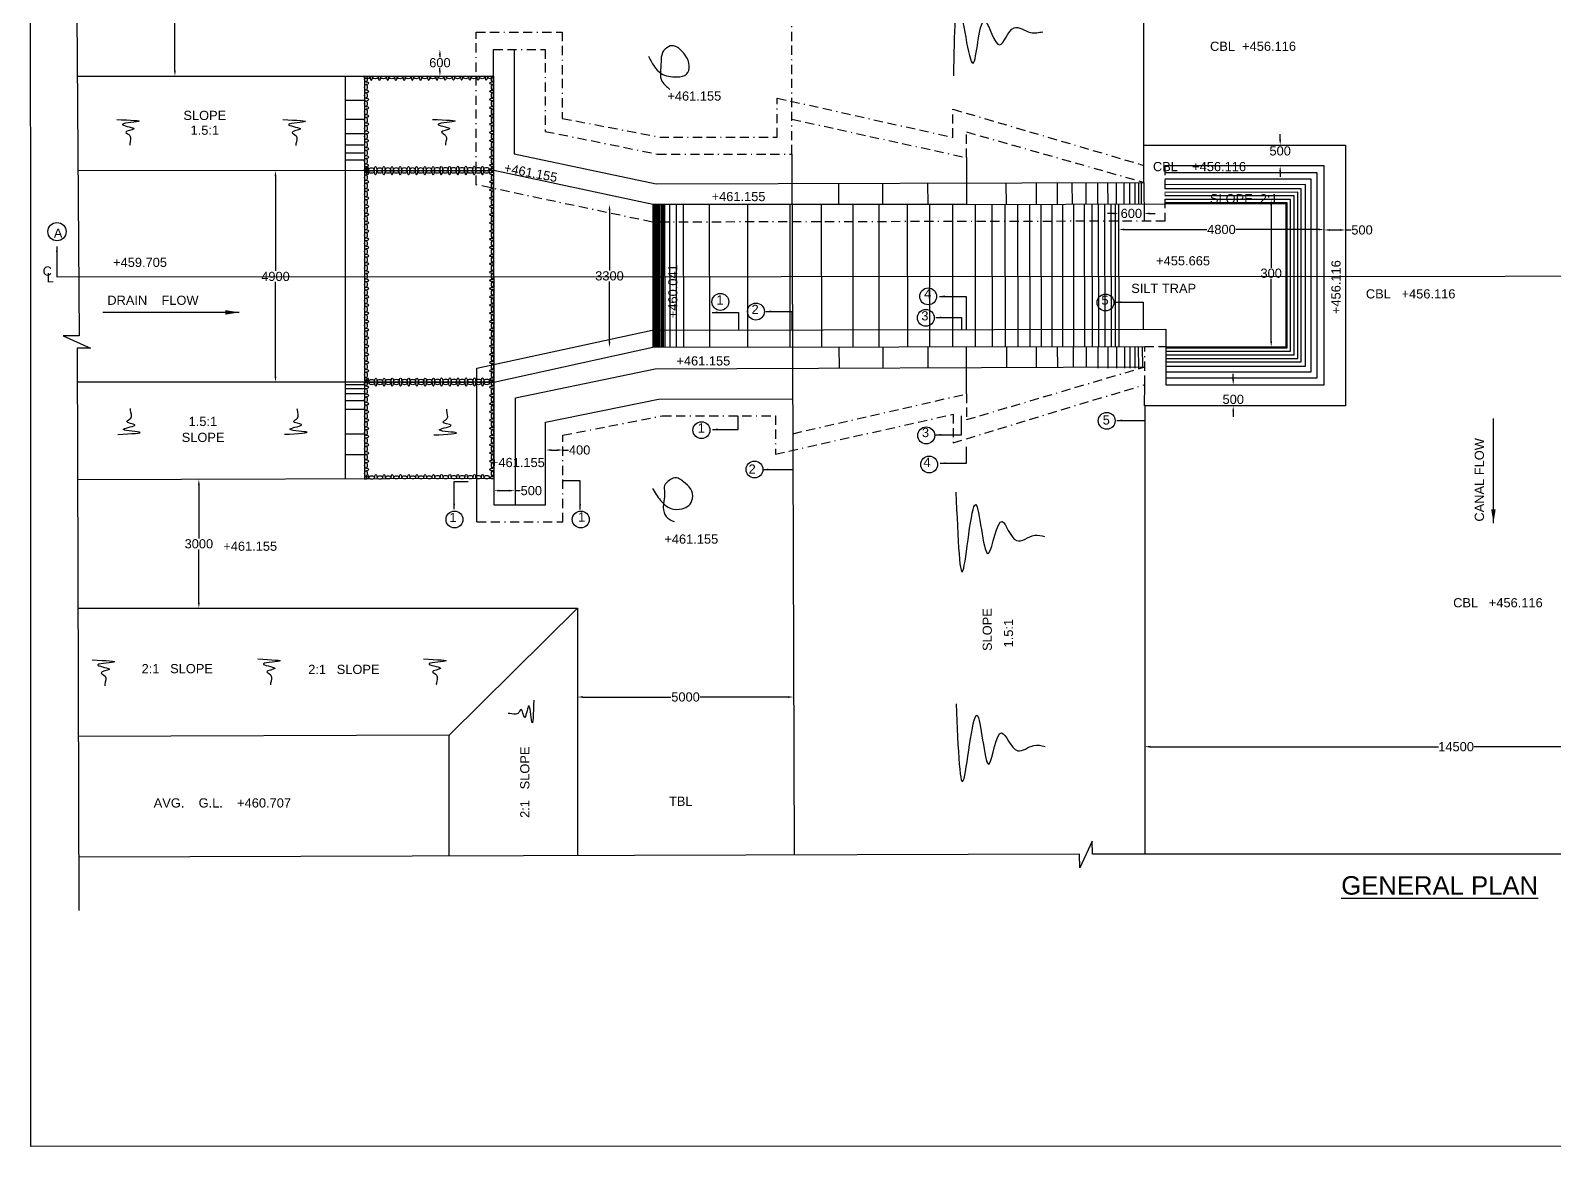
# Model space of a CAD drawing. Header units: inches. Extents: x 19 to 328, y 16 to 238.
# Drawn here: x 18.5 to 184.3, y 16 to 137.5 of the extents above; entities that cross this region are included whole.
import ezdxf

# ---------------------------------------------------------------- set-up
doc = ezdxf.new("R2010")
doc.units = ezdxf.units.IN
doc.header["$MEASUREMENT"] = 0
doc.linetypes.add('BORDERX2', pattern=[3.5, 1, -0.5, 1, -0.5, 0, -0.5])
doc.layers.add('TEXT', color=1, linetype='Continuous')
doc.styles.get("Standard").update_dxf_attribs({"font": 'arial.ttf', "height": 1})
doc.dimstyles.get("Standard").update_dxf_attribs({"dimtxt": 1, "dimasz": 0.6, "dimexe": 0.18, "dimexo": 0.0625, "dimgap": 0.09, "dimtad": 0, "dimtih": 1, "dimtoh": 1, "dimdec": 4, "dimzin": 0, "dimdsep": 46, "dimtxsty": 'Standard', "dimcen": 0.09, "dimse1": 1, "dimse2": 1, "dimadec": 0, "dimazin": 0, "dimtfac": 1, "dimtdec": 4, "dimtofl": 0, "dimtmove": 0, "dimatfit": 3, "dimfxl": 1, "dimtolj": 1, "dimtzin": 0, "dimarcsym": 0})

# ---------------------------------------------------------------- blocks, each defined once
blk = doc.blocks.new('*D9')
at = {"color": 0, "lineweight": -2, "transparency": 16777216}
for p, q in [((34.26, 146.07), (34.26, 140.2)), ((34.26, 133.13), (34.26, 139))]:
    blk.add_line(p, q, dxfattribs=at)
at = {"color": 0, "transparency": 16777216}
for points in [[(34.16, 146.07), (34.36, 146.07), (34.26, 146.67)], [(34.16, 133.13), (34.36, 133.13), (34.26, 132.53)]]:
    blk.add_solid(points, dxfattribs=at)
at = {"layer": 'Defpoints', "color": 0, "transparency": 16777216}
for p in [(37.37, 146.67), (34.26, 132.53), (37.37, 132.53)]:
    blk.add_point(p, dxfattribs=at)
at = {"color": 0, "transparency": 16777216, "insert": (34.26, 139.6), "char_height": 1, "attachment_point": 5}
blk.add_mtext('\\A1;3000', dxfattribs=at)
blk = doc.blocks.new('*D10')
at = {"color": 0, "lineweight": -2, "transparency": 16777216}
for p, q in [((45.21, 121.64), (45.21, 111.33)), ((45.21, 99.82), (45.21, 110.13))]:
    blk.add_line(p, q, dxfattribs=at)
at = {"color": 0, "transparency": 16777216}
for points in [[(45.11, 121.64), (45.31, 121.64), (45.21, 122.24)], [(45.11, 99.82), (45.31, 99.82), (45.21, 99.22)]]:
    blk.add_solid(points, dxfattribs=at)
at = {"layer": 'Defpoints', "color": 0, "transparency": 16777216}
for p in [(45.22, 122.24), (45.21, 99.22), (45.21, 99.22)]:
    blk.add_point(p, dxfattribs=at)
at = {"color": 0, "transparency": 16777216, "insert": (45.21, 110.73), "char_height": 1, "attachment_point": 5}
blk.add_mtext('\\A1;4900', dxfattribs=at)
blk = doc.blocks.new('*D11')
at = {"color": 0, "lineweight": -2, "transparency": 16777216}
for p, q in [((36.87, 88.03), (36.87, 82.23)), ((36.87, 75.22), (36.87, 81.03))]:
    blk.add_line(p, q, dxfattribs=at)
at = {"color": 0, "transparency": 16777216}
for points in [[(36.77, 88.03), (36.97, 88.03), (36.87, 88.63)], [(36.77, 75.22), (36.97, 75.22), (36.87, 74.62)]]:
    blk.add_solid(points, dxfattribs=at)
at = {"layer": 'Defpoints', "color": 0, "transparency": 16777216}
for p in [(36.86, 88.63), (36.87, 74.62), (36.87, 74.62)]:
    blk.add_point(p, dxfattribs=at)
at = {"color": 0, "transparency": 16777216, "insert": (36.87, 81.63), "char_height": 1, "attachment_point": 5}
blk.add_mtext('\\A1;3000', dxfattribs=at)
blk = doc.blocks.new('*D12')
at = {"color": 0, "lineweight": -2, "transparency": 16777216}
for p, q in [((78.68, 64.96), (88.26, 64.96)), ((101.01, 64.96), (91.43, 64.96))]:
    blk.add_line(p, q, dxfattribs=at)
at = {"color": 0, "transparency": 16777216}
for points in [[(78.68, 65.06), (78.68, 64.86), (78.08, 64.96)], [(101.01, 65.06), (101.01, 64.86), (101.61, 64.96)]]:
    blk.add_solid(points, dxfattribs=at)
at = {"layer": 'Defpoints', "color": 0, "transparency": 16777216}
for p in [(78.08, 64.88), (101.61, 64.96), (101.61, 64.96)]:
    blk.add_point(p, dxfattribs=at)
at = {"color": 0, "transparency": 16777216, "insert": (89.85, 64.96), "char_height": 1, "attachment_point": 5}
blk.add_mtext('\\A1;5000', dxfattribs=at)
blk = doc.blocks.new('*D13')
at = {"color": 0, "lineweight": -2, "transparency": 16777216}
for p, q in [((81.57, 117.95), (81.57, 111.39)), ((81.57, 103.62), (81.57, 110.18))]:
    blk.add_line(p, q, dxfattribs=at)
at = {"color": 0, "transparency": 16777216}
for points in [[(81.47, 117.95), (81.67, 117.95), (81.57, 118.55)], [(81.47, 103.62), (81.67, 103.62), (81.57, 103.02)]]:
    blk.add_solid(points, dxfattribs=at)
at = {"layer": 'Defpoints', "color": 0, "transparency": 16777216}
for p in [(86.28, 118.55), (81.57, 103.02), (86.45, 103.02)]:
    blk.add_point(p, dxfattribs=at)
at = {"color": 0, "transparency": 16777216, "insert": (81.57, 110.79), "char_height": 1, "attachment_point": 5}
blk.add_mtext('\\A1;3300', dxfattribs=at)
blk = doc.blocks.new('*D14')
at = {"color": 0, "lineweight": -2, "transparency": 16777216}
for p, q in [((63.11, 134.83), (63.11, 134.59)), ((63.11, 133.14), (63.11, 133.39))]:
    blk.add_line(p, q, dxfattribs=at)
at = {"color": 0, "transparency": 16777216}
for points in [[(63.01, 134.83), (63.21, 134.83), (63.11, 135.43)], [(63.01, 133.14), (63.21, 133.14), (63.11, 132.54)]]:
    blk.add_solid(points, dxfattribs=at)
at = {"layer": 'Defpoints', "color": 0, "transparency": 16777216}
for p in [(68.96, 135.43), (63.11, 132.54), (68.96, 132.54)]:
    blk.add_point(p, dxfattribs=at)
at = {"color": 0, "transparency": 16777216, "insert": (63.11, 133.99), "char_height": 1, "attachment_point": 5}
blk.add_mtext('\\A1;600', dxfattribs=at)
blk = doc.blocks.new('*D15')
at = {"color": 0, "lineweight": -2, "transparency": 16777216}
for p, q in [((154.58, 125.62), (154.58, 126.22)), ((154.58, 122.16), (154.58, 121.56))]:
    blk.add_line(p, q, dxfattribs=at)
at = {"color": 0, "transparency": 16777216}
for points in [[(154.48, 125.62), (154.68, 125.62), (154.58, 125.02)], [(154.48, 122.16), (154.68, 122.16), (154.58, 122.76)]]:
    blk.add_solid(points, dxfattribs=at)
at = {"layer": 'Defpoints', "color": 0, "transparency": 16777216}
for p in [(156.38, 125.02), (154.58, 122.76), (156.38, 122.76)]:
    blk.add_point(p, dxfattribs=at)
at = {"color": 0, "transparency": 16777216, "insert": (154.58, 124.39), "char_height": 1, "attachment_point": 5}
blk.add_mtext('\\A1;500', dxfattribs=at)
blk = doc.blocks.new('*D16')
at = {"color": 0, "lineweight": -2, "transparency": 16777216}
for p, q in [((136.4, 117.59), (135.8, 117.59)), ((140.36, 117.59), (140.96, 117.59))]:
    blk.add_line(p, q, dxfattribs=at)
at = {"color": 0, "transparency": 16777216}
for points in [[(136.4, 117.69), (136.4, 117.49), (137, 117.59)], [(140.36, 117.69), (140.36, 117.49), (139.76, 117.59)]]:
    blk.add_solid(points, dxfattribs=at)
at = {"layer": 'Defpoints', "color": 0, "transparency": 16777216}
for p in [(137, 117.58), (139.76, 117.59), (139.76, 117.59)]:
    blk.add_point(p, dxfattribs=at)
at = {"color": 0, "transparency": 16777216, "insert": (138.38, 117.59), "char_height": 1, "attachment_point": 5}
blk.add_mtext('\\A1;600', dxfattribs=at)
blk = doc.blocks.new('*D17')
at = {"color": 0, "lineweight": -2, "transparency": 16777216}
for p, q in [((137.6, 115.84), (146.58, 115.84)), ((158.77, 115.84), (149.79, 115.84))]:
    blk.add_line(p, q, dxfattribs=at)
at = {"color": 0, "transparency": 16777216}
for points in [[(137.6, 115.94), (137.6, 115.74), (137, 115.84)], [(158.77, 115.94), (158.77, 115.74), (159.37, 115.84)]]:
    blk.add_solid(points, dxfattribs=at)
at = {"layer": 'Defpoints', "color": 0, "transparency": 16777216}
for p in [(137, 116.03), (159.37, 115.84), (159.37, 115.79)]:
    blk.add_point(p, dxfattribs=at)
at = {"color": 0, "transparency": 16777216, "insert": (148.19, 115.84), "char_height": 1, "attachment_point": 5}
blk.add_mtext('\\A1;4800', dxfattribs=at)
blk = doc.blocks.new('*D18')
at = {"color": 0, "lineweight": -2, "transparency": 16777216}
for p, q in [((159.97, 115.79), (161.1, 115.79)), ((161.7, 115.79), (162.3, 115.79))]:
    blk.add_line(p, q, dxfattribs=at)
at = {"color": 0, "transparency": 16777216}
for points in [[(159.97, 115.89), (159.97, 115.69), (159.37, 115.79)], [(161.1, 115.89), (161.1, 115.69), (161.7, 115.79)]]:
    blk.add_solid(points, dxfattribs=at)
at = {"layer": 'Defpoints', "color": 0, "transparency": 16777216}
for p in [(159.37, 115.79), (161.7, 115.79), (161.7, 115.79)]:
    blk.add_point(p, dxfattribs=at)
at = {"color": 0, "transparency": 16777216, "insert": (163.49, 115.79), "char_height": 1, "attachment_point": 5}
blk.add_mtext('\\A1;500', dxfattribs=at)
blk = doc.blocks.new('*D19')
at = {"color": 0, "lineweight": -2, "transparency": 16777216}
for p, q in [((153.6, 118.49), (153.6, 111.68)), ((153.6, 103.67), (153.6, 110.48))]:
    blk.add_line(p, q, dxfattribs=at)
at = {"color": 0, "transparency": 16777216}
for points in [[(153.5, 118.49), (153.7, 118.49), (153.6, 119.09)], [(153.5, 103.67), (153.7, 103.67), (153.6, 103.07)]]:
    blk.add_solid(points, dxfattribs=at)
at = {"layer": 'Defpoints', "color": 0, "transparency": 16777216}
for p in [(153.59, 119.09), (153.6, 103.07), (153.6, 103.07)]:
    blk.add_point(p, dxfattribs=at)
at = {"color": 0, "transparency": 16777216, "insert": (153.6, 111.08), "char_height": 1, "attachment_point": 5}
blk.add_mtext('\\A1;300', dxfattribs=at)
blk = doc.blocks.new('*D20')
at = {"color": 0, "lineweight": -2, "transparency": 16777216}
for p, q in [((149.47, 99.53), (149.47, 100.13)), ((149.47, 96.04), (149.47, 95.44))]:
    blk.add_line(p, q, dxfattribs=at)
at = {"color": 0, "transparency": 16777216}
for points in [[(149.37, 99.53), (149.57, 99.53), (149.47, 98.93)], [(149.37, 96.04), (149.57, 96.04), (149.47, 96.64)]]:
    blk.add_solid(points, dxfattribs=at)
at = {"layer": 'Defpoints', "color": 0, "transparency": 16777216}
for p in [(151.66, 98.93), (149.47, 96.64), (151.66, 96.64)]:
    blk.add_point(p, dxfattribs=at)
at = {"color": 0, "transparency": 16777216, "insert": (149.47, 97.35), "char_height": 1, "attachment_point": 5}
blk.add_mtext('\\A1;500', dxfattribs=at)
blk = doc.blocks.new('*D22')
at = {"color": 0, "lineweight": -2, "transparency": 16777216}
for p, q in [((140.44, 59.55), (171.81, 59.55)), ((207.02, 59.55), (175.65, 59.55))]:
    blk.add_line(p, q, dxfattribs=at)
at = {"color": 0, "transparency": 16777216}
for points in [[(140.44, 59.65), (140.44, 59.45), (139.84, 59.55)], [(207.02, 59.65), (207.02, 59.45), (207.62, 59.55)]]:
    blk.add_solid(points, dxfattribs=at)
at = {"layer": 'Defpoints', "color": 0, "transparency": 16777216}
for p in [(139.84, 59.54), (207.62, 59.55), (207.62, 59.55)]:
    blk.add_point(p, dxfattribs=at)
at = {"color": 0, "transparency": 16777216, "insert": (173.73, 59.55), "char_height": 1, "attachment_point": 5}
blk.add_mtext('\\A1;14500', dxfattribs=at)
blk = doc.blocks.new('*D25')
at = {"color": 0, "lineweight": -2, "transparency": 16777216}
for p, q in [((69.59, 87.42), (70.66, 87.42)), ((71.26, 87.42), (71.86, 87.42))]:
    blk.add_line(p, q, dxfattribs=at)
at = {"color": 0, "transparency": 16777216}
for points in [[(69.59, 87.52), (69.59, 87.32), (68.99, 87.42)], [(70.66, 87.52), (70.66, 87.32), (71.26, 87.42)]]:
    blk.add_solid(points, dxfattribs=at)
at = {"layer": 'Defpoints', "color": 0, "transparency": 16777216}
for p in [(68.99, 87.45), (71.26, 87.42), (71.26, 87.42)]:
    blk.add_point(p, dxfattribs=at)
at = {"color": 0, "transparency": 16777216, "insert": (73.06, 87.42), "char_height": 1, "attachment_point": 5}
blk.add_mtext('\\A1;500', dxfattribs=at)
blk = doc.blocks.new('*D26')
at = {"color": 0, "lineweight": -2, "transparency": 16777216}
for p, q in [((75.23, 91.84), (75.9, 91.84)), ((76.5, 91.84), (77.1, 91.84))]:
    blk.add_line(p, q, dxfattribs=at)
at = {"color": 0, "transparency": 16777216}
for points in [[(75.23, 91.94), (75.23, 91.74), (74.63, 91.84)], [(75.9, 91.94), (75.9, 91.74), (76.5, 91.84)]]:
    blk.add_solid(points, dxfattribs=at)
at = {"layer": 'Defpoints', "color": 0, "transparency": 16777216}
for p in [(74.63, 91.78), (76.5, 91.84), (76.5, 91.84)]:
    blk.add_point(p, dxfattribs=at)
at = {"color": 0, "transparency": 16777216, "insert": (78.32, 91.84), "char_height": 1, "attachment_point": 5}
blk.add_mtext('\\A1;400', dxfattribs=at)

msp = doc.modelspace()

# ---------------------------------------------------------------- linework, layer by layer
at = {"color": 0}
msp.add_lwpolyline([(328.2188, 16.08532), (18.57185, 16.03705), (18.53723, 238.08911), (328.18419, 238.13738)], close=True, dxfattribs=at)
for points in [[(23.51173, 175.65018), (23.53158, 145.61699), (22.03999, 145.60616), (24.95775, 144.29012), (23.54129, 144.27984), (23.83158, 104.28037), (22.10123, 104.26781), (25.08488, 102.93852), (23.60547, 102.92778), (23.79017, 41.72156)], [(254.20434, 173.79538), (254.32198, 121.32745), (252.80239, 121.31642), (255.81529, 119.96937), (254.31666, 119.95849), (254.30786, 86.51961), (255.79354, 86.53039), (252.83163, 85.20715), (254.30204, 85.21782), (254.57401, 47.74268), (205.45654, 47.83205), (205.43002, 49.3736), (204.08864, 46.38931), (204.07799, 47.85626), (134.13943, 47.85088), (134.129, 49.28837), (132.76164, 46.36178), (132.75088, 47.84496), (23.77269, 47.51609)], [(139.27908, 122.95998), (139.75054, 122.82122), (139.71684, 173.88777)], [(68.96126, 132.53939), (68.96081, 135.4328)], [(71.20269, 135.43315), (71.20446, 124.07494), (86.63778, 120.80277), (139.75083, 120.97163), (139.75054, 122.82122)], [(23.62654, 132.53232), (68.96126, 132.53939), (68.96809, 88.73095), (23.64872, 88.59419)], [(52.79708, 132.53687), (52.79718, 88.68215)], [(54.90554, 132.5372), (54.90564, 88.68248)], [(68.96126, 132.53939), (68.97484, 88.68467)], [(52.79709, 129.92153), (54.90555, 129.92154)], [(52.79741, 127.85486), (54.90587, 127.85487)], [(52.79765, 126.2909), (54.90611, 126.2909)], [(52.79785, 125.04345), (54.90631, 125.04345)], [(139.74909, 125.0139), (161.69665, 125.01732), (161.70107, 96.64296), (139.79458, 96.63954), (139.83542, 98.95985)], [(52.79798, 124.16837), (54.90644, 124.16838)], [(52.7981, 123.44225), (54.90656, 123.44225)], [(101.42825, 124.05744), (101.65853, 47.75113)], [(120.42663, 123.66878), (120.42743, 118.55325), (142.02698, 118.6522)], [(139.75083, 120.97163), (139.74347, 123.28653)], [(142.14542, 103.11691), (142.14607, 98.93231), (159.37447, 98.93499), (159.37075, 122.76268), (142.02634, 122.75998)], [(68.96287, 122.25822), (23.70142, 122.21579)], [(120.42743, 118.55325), (86.28179, 118.54793), (68.96287, 122.25822)], [(142.14595, 99.69026), (158.6164, 99.69282), (158.61292, 122.00462), (142.02645, 122.00203)], [(142.14585, 100.35633), (157.95022, 100.35879), (157.94695, 121.33844), (142.02656, 121.33596)], [(106.53039, 118.55109), (106.52303, 120.86599)], [(111.31858, 118.55183), (111.31122, 120.86674)], [(116.24705, 118.5526), (116.23969, 120.86751)], [(124.77177, 118.57316), (124.76441, 120.88806)], [(128.05981, 118.58822), (128.05245, 120.90312)], [(130.33358, 118.59863), (130.32622, 120.91354)], [(131.95703, 118.60607), (131.94967, 120.92098)], [(133.47794, 118.61304), (133.47058, 120.92794)], [(134.72129, 118.61874), (134.71393, 120.93364)], [(135.84104, 118.62387), (135.83368, 120.93877)], [(136.75701, 118.62806), (136.74965, 120.94297)], [(137.5992, 118.63192), (137.59184, 120.94682)], [(138.21813, 118.63476), (138.21077, 120.94966)], [(138.80582, 118.63745), (138.79846, 120.95235)], [(139.19717, 118.63924), (139.18981, 120.95415)], [(139.50212, 118.64064), (139.49476, 120.95554)], [(139.75517, 120.97164), (139.76372, 116.74932)], [(142.14575, 100.97182), (157.33464, 100.97418), (157.33156, 120.72286), (142.02665, 120.72047)], [(142.14568, 101.42711), (156.87928, 101.4294), (156.87634, 120.2675), (142.02672, 120.26518)], [(142.14562, 101.80704), (156.49929, 101.80928), (156.49647, 119.8875), (142.02678, 119.88525)], [(142.14556, 102.19488), (156.11139, 102.19706), (156.10869, 119.4996), (142.02684, 119.49741)], [(86.28179, 118.54793), (86.30257, 103.02313)], [(86.33872, 118.54794), (86.3595, 103.02314)], [(86.42818, 118.54795), (86.44896, 103.02316)], [(86.56644, 118.54798), (86.58722, 103.02318)], [(86.64777, 118.54799), (86.66854, 103.02319)], [(86.78603, 118.54801), (86.8068, 103.02321)], [(86.89989, 118.54803), (86.92066, 103.02323)], [(86.97308, 118.54804), (86.99386, 103.02324)], [(87.14387, 118.54807), (87.16465, 103.02327)], [(87.24147, 118.54808), (87.26224, 103.02328)], [(87.30653, 118.54809), (87.32731, 103.02329)], [(87.40412, 118.54811), (87.4249, 103.02331)], [(87.55865, 118.54813), (87.57943, 103.02333)], [(88.11168, 118.54822), (88.13246, 103.02342)], [(88.81924, 118.54833), (88.84002, 103.02353)], [(89.59187, 118.54845), (89.61264, 103.02365)], [(92.43176, 118.54889), (92.45254, 103.02409)], [(96.57999, 118.54954), (96.60077, 103.02474)], [(101.19439, 118.55026), (101.21516, 103.02546)], [(104.62317, 118.55079), (104.64395, 103.02599)], [(108.05196, 118.55132), (108.07274, 103.02653)], [(110.88443, 118.55177), (110.90521, 103.02697)], [(113.9778, 118.55225), (113.99857, 103.02745)], [(116.40031, 118.55263), (116.42109, 103.02783)], [(118.89736, 118.55302), (118.91814, 103.02822)], [(121.36736, 118.5534), (121.38814, 103.0286)], [(123.19356, 118.55368), (123.21434, 103.02889)], [(124.6098, 118.55391), (124.63058, 103.02911)], [(125.98877, 118.55412), (126.00955, 103.02932)], [(127.2932, 118.55432), (127.31398, 103.02953)], [(128.52309, 118.55452), (128.54387, 103.02972)], [(129.71571, 118.5547), (129.73649, 103.02991)], [(130.87106, 118.55488), (130.89184, 103.03009)], [(132.06368, 118.55507), (132.08446, 103.03027)], [(133.25631, 118.55525), (133.27708, 103.03046)], [(134.08861, 118.55538), (134.10938, 103.03059)], [(134.78375, 118.55549), (134.80453, 103.0307)], [(135.4606, 118.5556), (135.48138, 103.0308)], [(136.15575, 118.55571), (136.17652, 103.03091)], [(136.61308, 118.55578), (136.63386, 103.03098)], [(136.99724, 118.55584), (137.01801, 103.03104)], [(142.1455, 102.59958), (155.70662, 102.6017), (155.70405, 119.09484), (142.02691, 119.09271)], [(142.14544, 102.9537), (155.35245, 102.95576), (155.34999, 118.74067), (142.02696, 118.73859)], [(142.14542, 103.06952), (155.23661, 103.07156), (155.23419, 118.62483), (142.02698, 118.62277)], [(21.41994, 110.70106), (21.41994, 110.70106), (257.91647, 110.79752), (257.91647, 110.79752)], [(67.14404, 84.01992), (67.14143, 100.73446), (86.20837, 104.88171), (142.14512, 104.99146), (142.14542, 103.11691)], [(68.96646, 99.22109), (86.30257, 103.02313), (139.83477, 103.12049)], [(106.54544, 103.05995), (106.55443, 100.75708)], [(111.31771, 103.06069), (111.3267, 100.75782)], [(116.23201, 103.06146), (116.24101, 100.75859)], [(120.44417, 97.95805), (120.43485, 103.08521)], [(124.78233, 103.06279), (124.79105, 100.82831)], [(128.00984, 103.0633), (128.01852, 100.84092)], [(130.31841, 103.06366), (130.32706, 100.84994)], [(132.02994, 103.06392), (132.03856, 100.85662)], [(133.44294, 103.06414), (133.45154, 100.86214)], [(134.71663, 103.06434), (134.72563, 100.76147)], [(135.81121, 103.06451), (135.82021, 100.76164)], [(136.74658, 103.06466), (136.75558, 100.76179)], [(137.62225, 103.06479), (137.63124, 100.76192)], [(138.21929, 103.06489), (138.22829, 100.76202)], [(138.75663, 103.06497), (138.76563, 100.7621)], [(139.13476, 103.06503), (139.14376, 100.76216)], [(139.57259, 103.0651), (139.5811, 100.88609)], [(71.32484, 85.89132), (71.32303, 97.51407), (86.54514, 100.67892), (139.83512, 100.88708)], [(68.96646, 99.22109), (23.61664, 99.22436)], [(52.80191, 98.97979), (54.91037, 98.97979)], [(52.80198, 98.54754), (54.91044, 98.54754)], [(52.80206, 97.98922), (54.91052, 97.98922)], [(52.80218, 97.22377), (54.91064, 97.22378)], [(52.80233, 96.3025), (54.91079, 96.30251)], [(68.96809, 88.73095), (68.96854, 85.89095), (74.621, 85.89184), (74.6196, 94.87647), (86.92093, 97.38533), (101.50861, 97.42936)], [(139.83578, 96.63955), (139.83953, 47.85132)], [(52.80275, 93.58955), (54.91121, 93.58956)], [(52.80309, 91.37007), (54.91155, 91.37008)], [(23.6909, 74.61665), (78.08335, 74.62513), (78.08755, 47.6805)], [(64.11273, 60.79582), (78.08335, 74.62513)], [(64.11479, 47.63783), (64.11273, 60.79582), (23.73298, 60.67397)]]:
    msp.add_lwpolyline(points, dxfattribs=at)
at = {"color": 0, "linetype": 'BORDERX2'}
for points in [[(68.96081, 135.4328), (74.57087, 135.43368), (74.57226, 126.52337), (86.77766, 124.05515), (101.42825, 124.05744), (101.37216, 173.86553)], [(67.05884, 120.7079), (67.05625, 137.32092), (76.43352, 137.32238), (76.43498, 127.9341), (87.04469, 125.89747), (99.81324, 125.89946), (99.81258, 130.14867), (118.94477, 125.86732), (118.94429, 128.945), (139.27908, 122.95998)], [(101.42399, 127.84671), (120.42663, 123.66878), (120.4262, 126.46077), (139.75083, 120.97163)], [(142.02634, 122.75998), (142.02727, 116.7539), (86.2467, 116.64089), (67.05884, 120.7079)], [(67.14404, 84.01992), (76.50761, 84.02138), (76.50615, 93.4427), (87.3198, 95.56693), (99.64456, 95.56885), (99.64521, 91.40514), (118.98155, 95.73407), (118.98203, 92.63905), (139.83542, 98.95985), (139.83477, 103.12049), (142.14542, 103.12085)], [(101.52011, 93.61722), (120.44417, 97.95805), (120.44461, 95.14835), (139.83512, 100.88708)]]:
    msp.add_lwpolyline(points, dxfattribs=at)
at = {"color": 0}
for centre, radius in [((21.41988, 115.60902), 0.99239), ((116.26593, 108.56449), 0.91953), ((93.63783, 107.96142), 0.91953), ((97.51441, 106.90972), 0.91953), ((135.5615, 107.8928), 0.91953), ((116.00505, 106.23153), 0.91953), ((91.57525, 94.00187), 0.91953), ((135.69616, 95.01462), 0.91953), ((116.05441, 93.42897), 0.91953), ((97.35814, 89.71909), 0.91953), ((116.37046, 90.26233), 0.91953), ((64.69226, 84.27555), 0.91953), ((78.44228, 84.2823), 0.91953)]:
    msp.add_circle(centre, radius, dxfattribs=at)
for centre, major_axis in [((55.1906, 132.39503), (-0.30959, -0.0005)), ((55.0511, 132.22088), (0.0005, -0.30959)), ((55.05124, 131.3263), (0.0005, -0.30959)), ((56.08518, 132.39517), (-0.30959, -0.0005)), ((56.97977, 132.39531), (-0.30959, -0.0005)), ((57.87435, 132.39545), (-0.30959, -0.0005)), ((58.76894, 132.39559), (-0.30959, -0.0005)), ((59.66352, 132.39573), (-0.30959, -0.0005)), ((60.55811, 132.39587), (-0.30959, -0.0005)), ((61.45269, 132.39601), (-0.30959, -0.0005)), ((62.34727, 132.39615), (-0.30959, -0.0005)), ((63.24186, 132.39629), (-0.30959, -0.0005)), ((64.13644, 132.39643), (-0.30959, -0.0005)), ((65.03103, 132.39657), (-0.30959, -0.0005)), ((65.92561, 132.39671), (-0.30959, -0.0005)), ((66.8202, 132.39685), (-0.30959, -0.0005)), ((67.71478, 132.39699), (-0.30959, -0.0005)), ((68.60937, 132.39713), (-0.30959, -0.0005)), ((55.05138, 130.43172), (0.0005, -0.30959)), ((55.05152, 129.53713), (0.0005, -0.30959)), ((55.05166, 128.64255), (0.0005, -0.30959)), ((55.0518, 127.74796), (0.0005, -0.30959)), ((55.05193, 126.85338), (0.0005, -0.30959)), ((55.05207, 125.95879), (0.0005, -0.30959)), ((55.05221, 125.06421), (0.0005, -0.30959)), ((55.05235, 124.16962), (0.0005, -0.30959)), ((55.05249, 123.27504), (0.0005, -0.30959)), ((55.05263, 122.38045), (0.0005, -0.30959)), ((55.05277, 121.48587), (0.0005, -0.30959)), ((55.65842, 122.10867), (-0.30959, -0.0005)), ((56.553, 122.10881), (-0.30959, -0.0005)), ((57.44759, 122.10895), (-0.30959, -0.0005)), ((58.34217, 122.10909), (-0.30959, -0.0005)), ((59.23676, 122.10923), (-0.30959, -0.0005)), ((60.13134, 122.10937), (-0.30959, -0.0005)), ((61.02593, 122.10951), (-0.30959, -0.0005)), ((61.92051, 122.10965), (-0.30959, -0.0005)), ((62.8151, 122.10979), (-0.30959, -0.0005)), ((63.70968, 122.10993), (-0.30959, -0.0005)), ((64.60426, 122.11007), (-0.30959, -0.0005)), ((65.49885, 122.1102), (-0.30959, -0.0005)), ((66.39343, 122.11034), (-0.30959, -0.0005)), ((67.28802, 122.11048), (-0.30959, -0.0005)), ((68.1826, 122.11062), (-0.30959, -0.0005)), ((55.05291, 120.59129), (0.0005, -0.30959)), ((55.05305, 119.6967), (0.0005, -0.30959)), ((55.05319, 118.80212), (0.0005, -0.30959)), ((55.05333, 117.90753), (0.0005, -0.30959)), ((55.05347, 117.01295), (0.0005, -0.30959)), ((55.05361, 116.11836), (0.0005, -0.30959)), ((55.05375, 115.22378), (0.0005, -0.30959)), ((55.05389, 114.32919), (0.0005, -0.30959)), ((55.05403, 113.43461), (0.0005, -0.30959)), ((55.05417, 112.54002), (0.0005, -0.30959)), ((55.05431, 111.64544), (0.0005, -0.30959)), ((55.05444, 110.75086), (0.0005, -0.30959)), ((55.05458, 109.85627), (0.0005, -0.30959)), ((55.05472, 108.96169), (0.0005, -0.30959)), ((55.05486, 108.0671), (0.0005, -0.30959)), ((55.055, 107.17252), (0.0005, -0.30959)), ((55.05514, 106.27793), (0.0005, -0.30959)), ((55.05528, 105.38335), (0.0005, -0.30959)), ((55.05542, 104.48876), (0.0005, -0.30959)), ((55.05556, 103.59418), (0.0005, -0.30959)), ((55.0557, 102.69959), (0.0005, -0.30959)), ((55.05584, 101.80501), (0.0005, -0.30959)), ((55.05598, 100.91042), (0.0005, -0.30959)), ((55.05612, 100.01584), (0.0005, -0.30959)), ((55.05626, 99.12126), (0.0005, -0.30959)), ((55.0564, 98.22667), (0.0005, -0.30959)), ((55.68633, 99.09369), (-0.30959, -0.0005)), ((56.58091, 99.09383), (-0.30959, -0.0005)), ((57.4755, 99.09396), (-0.30959, -0.0005)), ((58.37008, 99.0941), (-0.30959, -0.0005)), ((59.26466, 99.09424), (-0.30959, -0.0005)), ((60.15925, 99.09438), (-0.30959, -0.0005)), ((61.05383, 99.09452), (-0.30959, -0.0005)), ((61.94842, 99.09466), (-0.30959, -0.0005)), ((62.843, 99.0948), (-0.30959, -0.0005)), ((63.73759, 99.09494), (-0.30959, -0.0005)), ((64.63217, 99.09508), (-0.30959, -0.0005)), ((65.52676, 99.09522), (-0.30959, -0.0005)), ((66.42134, 99.09536), (-0.30959, -0.0005)), ((67.31593, 99.0955), (-0.30959, -0.0005)), ((68.21051, 99.09564), (-0.30959, -0.0005)), ((55.05654, 97.33209), (0.0005, -0.30959)), ((55.05668, 96.4375), (0.0005, -0.30959)), ((55.05682, 95.54292), (0.0005, -0.30959)), ((55.05695, 94.64833), (0.0005, -0.30959)), ((55.05709, 93.75375), (0.0005, -0.30959)), ((55.05723, 92.85916), (0.0005, -0.30959)), ((55.05737, 91.96458), (0.0005, -0.30959)), ((55.05751, 91.06999), (0.0005, -0.30959)), ((55.05765, 90.17541), (0.0005, -0.30959)), ((55.05779, 89.28083), (0.0005, -0.30959))]:
    msp.add_ellipse(centre, major_axis=major_axis, ratio=0.462114102, dxfattribs=at)
for centre, major_axis in [((54.92326, 131.7717), (0.43525, 0.00007)), ((54.9234, 130.87712), (0.43525, 0.00007)), ((55.636, 132.52301), (0.00007, -0.43525)), ((56.53058, 132.52315), (0.00007, -0.43525)), ((57.42517, 132.52329), (0.00007, -0.43525)), ((58.31975, 132.52343), (0.00007, -0.43525)), ((59.21434, 132.52357), (0.00007, -0.43525)), ((60.10892, 132.52371), (0.00007, -0.43525)), ((61.00351, 132.52385), (0.00007, -0.43525)), ((61.89809, 132.52399), (0.00007, -0.43525)), ((62.79268, 132.52413), (0.00007, -0.43525)), ((63.68726, 132.52427), (0.00007, -0.43525)), ((64.58185, 132.52441), (0.00007, -0.43525)), ((65.47643, 132.52455), (0.00007, -0.43525)), ((66.37102, 132.52469), (0.00007, -0.43525)), ((67.2656, 132.52483), (0.00007, -0.43525)), ((68.16018, 132.52497), (0.00007, -0.43525)), ((54.92354, 129.98253), (0.43525, 0.00007)), ((54.92367, 129.08795), (0.43525, 0.00007)), ((54.92381, 128.19336), (0.43525, 0.00007)), ((54.92395, 127.29878), (0.43525, 0.00007)), ((54.92409, 126.4042), (0.43525, 0.00007)), ((54.92423, 125.50961), (0.43525, 0.00007)), ((54.92437, 124.61503), (0.43525, 0.00007)), ((54.92451, 123.72044), (0.43525, 0.00007)), ((54.92465, 122.82586), (0.43525, 0.00007)), ((54.89852, 122.35538), (0.43525, 0.00007)), ((54.92479, 121.93127), (0.43525, 0.00007)), ((54.92493, 121.03669), (0.43525, 0.00007)), ((55.20924, 122.23651), (0.00007, -0.43525)), ((56.10382, 122.23665), (0.00007, -0.43525)), ((56.99841, 122.23679), (0.00007, -0.43525)), ((57.89299, 122.23693), (0.00007, -0.43525)), ((58.78758, 122.23707), (0.00007, -0.43525)), ((59.68216, 122.23721), (0.00007, -0.43525)), ((60.57674, 122.23735), (0.00007, -0.43525)), ((61.47133, 122.23749), (0.00007, -0.43525)), ((62.36591, 122.23763), (0.00007, -0.43525)), ((63.2605, 122.23777), (0.00007, -0.43525)), ((64.15508, 122.23791), (0.00007, -0.43525)), ((65.04967, 122.23805), (0.00007, -0.43525)), ((65.94425, 122.23819), (0.00007, -0.43525)), ((66.83884, 122.23833), (0.00007, -0.43525)), ((67.73342, 122.23846), (0.00007, -0.43525)), ((54.92507, 120.1421), (0.43525, 0.00007)), ((54.92521, 119.24752), (0.43525, 0.00007)), ((54.92535, 118.35293), (0.43525, 0.00007)), ((54.92549, 117.45835), (0.43525, 0.00007)), ((54.92563, 116.56377), (0.43525, 0.00007)), ((54.92577, 115.66918), (0.43525, 0.00007)), ((54.92591, 114.7746), (0.43525, 0.00007)), ((54.92605, 113.88001), (0.43525, 0.00007)), ((54.92618, 112.98543), (0.43525, 0.00007)), ((54.92632, 112.09084), (0.43525, 0.00007)), ((54.92646, 111.19626), (0.43525, 0.00007)), ((54.9266, 110.30167), (0.43525, 0.00007)), ((54.92674, 109.40709), (0.43525, 0.00007)), ((54.92688, 108.5125), (0.43525, 0.00007)), ((54.92702, 107.61792), (0.43525, 0.00007)), ((54.92716, 106.72333), (0.43525, 0.00007)), ((54.9273, 105.82875), (0.43525, 0.00007)), ((54.92744, 104.93417), (0.43525, 0.00007)), ((54.92758, 104.03958), (0.43525, 0.00007)), ((54.92772, 103.145), (0.43525, 0.00007)), ((54.92786, 102.25041), (0.43525, 0.00007)), ((54.928, 101.35583), (0.43525, 0.00007)), ((54.92814, 100.46124), (0.43525, 0.00007)), ((54.92828, 99.56666), (0.43525, 0.00007)), ((54.92842, 98.67207), (0.43525, 0.00007)), ((54.92856, 97.77749), (0.43525, 0.00007)), ((54.93071, 99.32505), (0.43525, 0.00007)), ((56.13173, 99.22167), (0.00007, -0.43525)), ((57.02631, 99.22181), (0.00007, -0.43525)), ((57.9209, 99.22195), (0.00007, -0.43525)), ((58.81548, 99.22209), (0.00007, -0.43525)), ((59.71007, 99.22222), (0.00007, -0.43525)), ((60.60465, 99.22236), (0.00007, -0.43525)), ((61.49924, 99.2225), (0.00007, -0.43525)), ((62.39382, 99.22264), (0.00007, -0.43525)), ((63.2884, 99.22278), (0.00007, -0.43525)), ((64.18299, 99.22292), (0.00007, -0.43525)), ((65.07757, 99.22306), (0.00007, -0.43525)), ((65.97216, 99.2232), (0.00007, -0.43525)), ((66.86674, 99.22334), (0.00007, -0.43525)), ((67.76133, 99.22348), (0.00007, -0.43525)), ((54.92869, 96.8829), (0.43525, 0.00007)), ((54.92883, 95.98832), (0.43525, 0.00007)), ((54.92897, 95.09374), (0.43525, 0.00007)), ((54.92911, 94.19915), (0.43525, 0.00007)), ((54.92925, 93.30457), (0.43525, 0.00007)), ((54.92939, 92.40998), (0.43525, 0.00007)), ((54.92953, 91.5154), (0.43525, 0.00007)), ((54.92967, 90.62081), (0.43525, 0.00007)), ((54.92981, 89.72623), (0.43525, 0.00007)), ((54.92995, 88.83164), (0.43525, 0.00007))]:
    msp.add_ellipse(centre, major_axis=major_axis, ratio=0.320387725, start_param=4.6795309, end_param=7.887769856, dxfattribs=at)
at = {"color": 0, "extrusion": (0, 0, -1)}
for centre, major_axis in [((68.94379, 131.77389), (-0.43525, -0.00007)), ((68.94393, 130.8793), (-0.43525, -0.00007)), ((68.94406, 129.98472), (-0.43525, -0.00007)), ((68.9442, 129.09013), (-0.43525, -0.00007)), ((68.94434, 128.19555), (-0.43525, -0.00007)), ((68.94448, 127.30097), (-0.43525, -0.00007)), ((68.94462, 126.40638), (-0.43525, -0.00007)), ((68.94476, 125.5118), (-0.43525, -0.00007)), ((68.9449, 124.61721), (-0.43525, -0.00007)), ((55.21025, 122.24975), (-0.00007, 0.43525)), ((56.10484, 122.24989), (-0.00007, 0.43525)), ((56.99942, 122.25003), (-0.00007, 0.43525)), ((57.89299, 122.26553), (-0.00007, 0.43525)), ((58.78757, 122.26567), (-0.00007, 0.43525)), ((59.68216, 122.26581), (-0.00007, 0.43525)), ((60.57674, 122.26595), (-0.00007, 0.43525)), ((61.47132, 122.26609), (-0.00007, 0.43525)), ((62.36591, 122.26623), (-0.00007, 0.43525)), ((63.25621, 122.28171), (-0.00007, 0.43525)), ((64.1508, 122.28185), (-0.00007, 0.43525)), ((65.04538, 122.28199), (-0.00007, 0.43525)), ((65.93997, 122.28213), (-0.00007, 0.43525)), ((66.83455, 122.28227), (-0.00007, 0.43525)), ((67.72914, 122.28241), (-0.00007, 0.43525)), ((68.94504, 123.72263), (-0.43525, -0.00007)), ((68.94518, 122.82804), (-0.43525, -0.00007)), ((68.91905, 122.35757), (-0.43525, -0.00007)), ((68.94532, 121.93346), (-0.43525, -0.00007)), ((68.94546, 121.03887), (-0.43525, -0.00007)), ((68.9456, 120.14429), (-0.43525, -0.00007)), ((68.94574, 119.2497), (-0.43525, -0.00007)), ((68.94588, 118.35512), (-0.43525, -0.00007)), ((68.94602, 117.46054), (-0.43525, -0.00007)), ((68.94616, 116.56595), (-0.43525, -0.00007)), ((68.9463, 115.67137), (-0.43525, -0.00007)), ((68.94644, 114.77678), (-0.43525, -0.00007)), ((68.94657, 113.8822), (-0.43525, -0.00007)), ((68.94671, 112.98761), (-0.43525, -0.00007)), ((68.94685, 112.09303), (-0.43525, -0.00007)), ((68.94699, 111.19844), (-0.43525, -0.00007)), ((68.94713, 110.30386), (-0.43525, -0.00007)), ((68.94727, 109.40927), (-0.43525, -0.00007)), ((68.94741, 108.51469), (-0.43525, -0.00007)), ((68.94755, 107.6201), (-0.43525, -0.00007)), ((68.94769, 106.72552), (-0.43525, -0.00007)), ((68.94783, 105.83094), (-0.43525, -0.00007)), ((68.94797, 104.93635), (-0.43525, -0.00007)), ((68.94811, 104.04177), (-0.43525, -0.00007)), ((68.94825, 103.14718), (-0.43525, -0.00007)), ((68.94839, 102.2526), (-0.43525, -0.00007)), ((68.94853, 101.35801), (-0.43525, -0.00007)), ((55.24244, 99.21942), (-0.00007, 0.43525)), ((56.13702, 99.21956), (-0.00007, 0.43525)), ((57.03161, 99.2197), (-0.00007, 0.43525)), ((57.92517, 99.23519), (-0.00007, 0.43525)), ((58.81976, 99.23533), (-0.00007, 0.43525)), ((59.71434, 99.23547), (-0.00007, 0.43525)), ((60.60893, 99.23561), (-0.00007, 0.43525)), ((61.50351, 99.23575), (-0.00007, 0.43525)), ((62.3981, 99.23589), (-0.00007, 0.43525)), ((63.2884, 99.25138), (-0.00007, 0.43525)), ((64.18298, 99.25152), (-0.00007, 0.43525)), ((65.07757, 99.25166), (-0.00007, 0.43525)), ((65.97215, 99.2518), (-0.00007, 0.43525)), ((66.86674, 99.25194), (-0.00007, 0.43525)), ((67.76132, 99.25208), (-0.00007, 0.43525)), ((68.94867, 100.46343), (-0.43525, -0.00007)), ((68.94881, 99.56884), (-0.43525, -0.00007)), ((68.94895, 98.67426), (-0.43525, -0.00007)), ((68.94908, 97.77967), (-0.43525, -0.00007)), ((68.95124, 99.32723), (-0.43525, -0.00007)), ((68.94922, 96.88509), (-0.43525, -0.00007)), ((68.94936, 95.99051), (-0.43525, -0.00007)), ((68.9495, 95.09592), (-0.43525, -0.00007)), ((68.94964, 94.20134), (-0.43525, -0.00007)), ((68.94978, 93.30675), (-0.43525, -0.00007)), ((68.94992, 92.41217), (-0.43525, -0.00007)), ((68.95006, 91.51758), (-0.43525, -0.00007)), ((68.9502, 90.623), (-0.43525, -0.00007)), ((68.95034, 89.72841), (-0.43525, -0.00007)), ((55.24168, 88.72601), (-0.00007, 0.43525)), ((56.13627, 88.72615), (-0.00007, 0.43525)), ((57.03085, 88.72629), (-0.00007, 0.43525)), ((57.92442, 88.74179), (-0.00007, 0.43525)), ((58.819, 88.74193), (-0.00007, 0.43525)), ((59.71358, 88.74207), (-0.00007, 0.43525)), ((60.60817, 88.74221), (-0.00007, 0.43525)), ((61.50275, 88.74235), (-0.00007, 0.43525)), ((62.39734, 88.74249), (-0.00007, 0.43525)), ((63.28764, 88.75797), (-0.00007, 0.43525)), ((64.18223, 88.75811), (-0.00007, 0.43525)), ((65.07681, 88.75825), (-0.00007, 0.43525)), ((65.9714, 88.75839), (-0.00007, 0.43525)), ((66.86598, 88.75853), (-0.00007, 0.43525)), ((67.76057, 88.75867), (-0.00007, 0.43525)), ((68.95048, 88.83383), (-0.43525, -0.00007))]:
    msp.add_ellipse(centre, major_axis=major_axis, ratio=0.320387725, start_param=4.6795309, end_param=7.887769856, dxfattribs=at)
for centre, major_axis in [((68.8158, 132.22303), (-0.0004, -0.30959)), ((68.81594, 131.32845), (-0.0004, -0.30959)), ((68.81608, 130.43386), (-0.0004, -0.30959)), ((68.81622, 129.53928), (-0.0004, -0.30959)), ((68.81636, 128.64469), (-0.0004, -0.30959)), ((68.8165, 127.75011), (-0.0004, -0.30959)), ((68.81664, 126.85552), (-0.0004, -0.30959)), ((68.81678, 125.96094), (-0.0004, -0.30959)), ((68.81692, 125.06635), (-0.0004, -0.30959)), ((68.81706, 124.17177), (-0.0004, -0.30959)), ((68.8172, 123.27718), (-0.0004, -0.30959)), ((55.6594, 122.37773), (-0.30959, 0.0004)), ((56.55398, 122.37787), (-0.30959, 0.0004)), ((57.44754, 122.39337), (-0.30959, 0.0004)), ((58.34213, 122.39351), (-0.30959, 0.0004)), ((59.23671, 122.39365), (-0.30959, 0.0004)), ((60.1313, 122.39379), (-0.30959, 0.0004)), ((61.02588, 122.39393), (-0.30959, 0.0004)), ((61.92047, 122.39407), (-0.30959, 0.0004)), ((62.81077, 122.40956), (-0.30959, 0.0004)), ((63.70536, 122.4097), (-0.30959, 0.0004)), ((64.59994, 122.40983), (-0.30959, 0.0004)), ((65.49452, 122.40997), (-0.30959, 0.0004)), ((66.38911, 122.41011), (-0.30959, 0.0004)), ((67.28369, 122.41025), (-0.30959, 0.0004)), ((68.17828, 122.41039), (-0.30959, 0.0004)), ((68.81734, 122.3826), (-0.0004, -0.30959)), ((68.81748, 121.48802), (-0.0004, -0.30959)), ((68.81762, 120.59343), (-0.0004, -0.30959)), ((68.81776, 119.69885), (-0.0004, -0.30959)), ((68.8179, 118.80426), (-0.0004, -0.30959)), ((68.81804, 117.90968), (-0.0004, -0.30959)), ((68.81817, 117.01509), (-0.0004, -0.30959)), ((68.81831, 116.12051), (-0.0004, -0.30959)), ((68.81845, 115.22592), (-0.0004, -0.30959)), ((68.81859, 114.33134), (-0.0004, -0.30959)), ((68.81873, 113.43675), (-0.0004, -0.30959)), ((68.81887, 112.54217), (-0.0004, -0.30959)), ((68.81901, 111.64759), (-0.0004, -0.30959)), ((68.81915, 110.753), (-0.0004, -0.30959)), ((68.81929, 109.85842), (-0.0004, -0.30959)), ((68.81943, 108.96383), (-0.0004, -0.30959)), ((68.81957, 108.06925), (-0.0004, -0.30959)), ((68.81971, 107.17466), (-0.0004, -0.30959)), ((68.81985, 106.28008), (-0.0004, -0.30959)), ((68.81999, 105.38549), (-0.0004, -0.30959)), ((68.82013, 104.49091), (-0.0004, -0.30959)), ((68.82027, 103.59632), (-0.0004, -0.30959)), ((68.82041, 102.70174), (-0.0004, -0.30959)), ((68.82055, 101.80716), (-0.0004, -0.30959)), ((68.82068, 100.91257), (-0.0004, -0.30959)), ((55.69158, 99.3474), (-0.30959, 0.0004)), ((56.58617, 99.34754), (-0.30959, 0.0004)), ((57.47973, 99.36304), (-0.30959, 0.0004)), ((58.37432, 99.36318), (-0.30959, 0.0004)), ((59.2689, 99.36332), (-0.30959, 0.0004)), ((60.16348, 99.36346), (-0.30959, 0.0004)), ((61.05807, 99.36359), (-0.30959, 0.0004)), ((61.95265, 99.36373), (-0.30959, 0.0004)), ((62.84296, 99.37922), (-0.30959, 0.0004)), ((63.73754, 99.37936), (-0.30959, 0.0004)), ((64.63213, 99.3795), (-0.30959, 0.0004)), ((65.52671, 99.37964), (-0.30959, 0.0004)), ((66.4213, 99.37978), (-0.30959, 0.0004)), ((67.31588, 99.37992), (-0.30959, 0.0004)), ((68.21047, 99.38006), (-0.30959, 0.0004)), ((68.82082, 100.01799), (-0.0004, -0.30959)), ((68.82096, 99.1234), (-0.0004, -0.30959)), ((68.8211, 98.22882), (-0.0004, -0.30959)), ((68.82124, 97.33423), (-0.0004, -0.30959)), ((68.82138, 96.43965), (-0.0004, -0.30959)), ((68.82152, 95.54506), (-0.0004, -0.30959)), ((68.82166, 94.65048), (-0.0004, -0.30959)), ((68.8218, 93.75589), (-0.0004, -0.30959)), ((68.82194, 92.86131), (-0.0004, -0.30959)), ((68.82208, 91.96672), (-0.0004, -0.30959)), ((68.82222, 91.07214), (-0.0004, -0.30959)), ((68.82236, 90.17756), (-0.0004, -0.30959)), ((68.8225, 89.28297), (-0.0004, -0.30959)), ((55.69082, 88.85399), (-0.30959, 0.0004)), ((56.58541, 88.85413), (-0.30959, 0.0004)), ((57.47897, 88.86963), (-0.30959, 0.0004)), ((58.37356, 88.86977), (-0.30959, 0.0004)), ((59.26814, 88.86991), (-0.30959, 0.0004)), ((60.16273, 88.87005), (-0.30959, 0.0004)), ((61.05731, 88.87019), (-0.30959, 0.0004)), ((61.9519, 88.87033), (-0.30959, 0.0004)), ((62.8422, 88.88582), (-0.30959, 0.0004)), ((63.73678, 88.88596), (-0.30959, 0.0004)), ((64.63137, 88.8861), (-0.30959, 0.0004)), ((65.52595, 88.88623), (-0.30959, 0.0004)), ((66.42054, 88.88637), (-0.30959, 0.0004)), ((67.31512, 88.88651), (-0.30959, 0.0004)), ((68.20971, 88.88665), (-0.30959, 0.0004))]:
    msp.add_ellipse(centre, major_axis=major_axis, ratio=0.462114102, dxfattribs=at)
at = {"color": 0}
for points in [[(119.04869, 132.57839), (119.70547, 140.05845), (121.24129, 134.04918), (122.47394, 138.48654), (124.04014, 135.93595), (125.60566, 137.80109), (127.39936, 137.28749), (128.73994, 137.37344)], [(85.82681, 134.70608), (87.19251, 132.82727), (88.9385, 132.45845), (89.96811, 132.73823), (90.25896, 133.64423), (89.8111, 134.80737), (88.938, 135.67963), (88.37838, 135.84732), (87.62858, 135.46692), (87.32647, 135.05304), (87.18112, 134.10232), (87.12535, 132.88319), (87.25979, 131.99962), (87.7859, 131.4181), (88.15529, 131.07143)], [(27.92519, 127.81727), (30.25332, 127.58669), (28.55419, 127.23042), (29.79519, 126.78117), (28.91765, 126.4259), (29.35305, 126.06421), (29.34609, 125.17874), (29.34629, 125.01774)], [(46.02066, 127.79911), (48.34879, 127.56854), (46.64966, 127.21226), (47.89065, 126.76301), (47.01311, 126.40775), (47.44852, 126.04605), (47.44156, 125.16058), (47.44175, 124.99959)], [(62.30636, 127.82301), (64.63449, 127.59244), (62.93536, 127.23616), (64.17636, 126.78691), (63.29882, 126.43164), (63.73422, 126.06995), (63.72726, 125.18448), (63.72746, 125.02349)], [(28.04257, 93.53379), (30.368, 93.79012), (28.66503, 94.12756), (29.90098, 94.59052), (29.01956, 94.93605), (29.45094, 95.30255), (29.43417, 96.18789), (29.43259, 96.34887)], [(46.19939, 93.55123), (48.52482, 93.80756), (46.82185, 94.145), (48.0578, 94.60797), (47.17638, 94.95349), (47.60776, 95.31999), (47.59099, 96.20533), (47.58941, 96.36631)], [(62.46043, 93.48215), (64.78586, 93.73848), (63.08289, 94.07592), (64.31884, 94.53889), (63.43742, 94.88441), (63.8688, 95.25091), (63.85203, 96.13625), (63.85045, 96.29723)], [(86.23565, 87.7066), (87.13784, 86.34922), (88.2573, 85.48058), (89.47443, 85.45905), (90.20247, 85.79583), (90.60444, 86.5561), (90.40867, 87.59865), (89.63698, 88.38046), (89.15877, 88.71705), (88.66973, 88.81472), (88.06121, 88.5214), (87.56141, 87.96745), (87.56152, 87.25068), (87.47474, 86.25153), (87.50753, 85.03519), (88.12708, 84.26422), (88.63787, 84.04709)], [(119.28707, 87.24351), (120.12572, 78.96552), (121.53296, 85.80784), (122.86142, 80.63578), (124.32356, 84.07669), (125.87656, 81.98554), (127.8567, 82.57054), (128.93685, 82.41329)], [(25.24375, 69.00781), (27.56945, 68.75394), (25.86683, 68.41469), (27.10327, 67.95304), (26.22222, 67.60658), (26.65398, 67.24054), (26.63815, 66.35518), (26.63673, 66.1942)], [(43.29073, 69.10498), (45.61644, 68.8511), (43.91382, 68.51186), (45.15026, 68.0502), (44.26921, 67.70374), (44.70097, 67.3377), (44.68514, 66.45235), (44.68372, 66.29136)], [(61.32836, 69.10776), (63.65406, 68.85388), (61.95145, 68.51464), (63.18788, 68.05298), (62.30683, 67.70652), (62.73859, 67.34048), (62.72276, 66.45513), (62.72134, 66.29414)], [(73.33336, 64.6051), (73.11705, 62.2756), (72.75037, 63.97252), (72.30873, 62.72879), (71.9481, 63.60414), (71.58907, 63.16653), (70.70358, 63.16807), (70.54259, 63.16688)], [(119.31875, 64.20427), (120.16431, 56.1077), (121.67323, 62.87412), (122.92423, 57.71449), (124.25508, 61.05722), (126.00891, 59.11039), (127.76234, 59.6948), (128.98009, 59.56518)]]:
    msp.add_spline(points, degree=3, dxfattribs=at)

# ---------------------------------------------------------------- texts
for s, p in [('A', (21.08054, 114.94364)), ('C', (19.86465, 110.82014)), ('L', (20.3084, 110.10077)), ('1', (93.20311, 107.67884)), ('4', (115.8169, 108.34115)), ('5', (135.12183, 107.65381)), ('2', (97.03463, 106.65501)), ('3', (115.51528, 105.94834)), ('1', (91.16888, 93.73782)), ('5', (135.26325, 94.61576)), ('3', (115.58483, 93.24527)), ('2', (96.71561, 89.27302)), ('4', (115.75179, 90.00821)), ('1', (64.13492, 84.0018)), ('1', (78.14789, 84.05561))]:
    msp.add_text(s, height=1, dxfattribs=at).set_placement(p)
at = {"layer": 'TEXT', "color": 0}
for s, height, p in [('CBL  +456.116', 1, (146.94577, 135.28503)), ('+461.155', 1, (87.86992, 129.86747)), ('SLOPE', 1, (35.18903, 127.75993)), ('  1.5:1', 1, (35.18903, 126.15351)), ('CBL    +456.116', 1, (140.72887, 122.19042)), ('+461.155', 1, (92.68538, 118.93058)), ('SLOPE  2:1', 1, (146.93236, 118.69142)), ('+459.705', 1, (27.53291, 111.76635)), ('+455.665', 1, (141.07888, 111.9391)), ('SILT TRAP', 1, (138.36666, 108.93729)), ('DRAIN    FLOW', 1, (26.90318, 107.64193)), ('CBL   +456.116', 1, (163.91047, 108.33758)), ('+461.155', 1, (88.85429, 101.04164)), ('1.5:1', 1, (35.75207, 94.45578)), ('SLOPE', 1, (35.00315, 92.7202)), ('+461.155', 1, (68.66291, 89.9834)), ('+461.155', 1, (39.52211, 80.87423)), ('+461.155', 1, (87.54403, 81.65107)), ('CBL   +456.116', 1, (173.41307, 74.72175)), ('2:1   SLOPE', 1, (30.63668, 67.54928)), ('2:1   SLOPE', 1, (48.77265, 67.46731)), ('AVG.    G.L.    +460.707', 1, (31.95296, 52.93455)), ('TBL', 1, (88.0511, 53.11393)), ('%%UGENERAL PLAN', 2, (161.22894, 43.45329))]:
    msp.add_text(s, height=height, dxfattribs=at).set_placement(p)
for s, rotation, p in [('+461.155', 349.1993275, (70.02645, 122.08811)), ('+460.041', 90, (88.96597, 106.19092)), ('+456.116', 90, (161.15146, 106.6351)), ('CANAL FLOW', 90, (176.76111, 84.05398)), ('SLOPE', 90, (123.19101, 69.96668)), (' 1.5:1', 90, (125.50223, 69.96668)), ('2:1   SLOPE', 90, (72.85207, 51.80236))]:
    msp.add_text(s, height=1, rotation=rotation, dxfattribs=at).set_placement(p)

# ---------------------------------------------------------------- dimensions: what is measured, and where the dimension line sits
at = {"color": 0}
for base, p1, p2, text, picture, middle in [((34.25763, 132.53447), (37.36805, 146.66895), (37.37025, 132.53447), '3000', '*D9', (34.25763, 139.60171)), ((63.10619, 132.53939), (68.96081, 135.4328), (68.96126, 132.53939), '600', '*D14', (63.10619, 133.9861)), ((45.2136, 99.2228), (45.21527, 122.23596), (45.2136, 99.2228), '4900', '*D10', (45.2136, 110.72938)), ((81.5665, 103.0234), (86.28179, 118.54793), (86.44896, 103.0234), '3300', '*D13', (81.5665, 110.78567)), ((153.59699, 103.0713), (153.59449, 119.09451), (153.59699, 103.0713), '300', '*D19', (153.59699, 111.08291)), ((36.86718, 74.61871), (36.865, 88.63407), (36.86718, 74.61871), '3000', '*D11', (36.86718, 81.62639))]:
    dim = msp.add_linear_dim(base=base, p1=p1, p2=p2, angle=90, text=text, dimstyle='Standard', dxfattribs=at)
    dim.commit()
    dim.dimension.update_dxf_attribs({"geometry": picture, "text_midpoint": middle})
for base, p1, p2, picture, middle in [((154.58468, 122.76221), (156.37733, 125.01649), (156.37768, 122.76221), '*D15', (154.58468, 124.38829)), ((149.47272, 96.64139), (151.66229, 98.93379), (151.66265, 96.64139), '*D20', (149.47272, 97.34631))]:
    dim = msp.add_linear_dim(base=base, p1=p1, p2=p2, angle=90, text='500', dimstyle='Standard', dxfattribs=at)
    dim.commit()
    dim.dimension.update_dxf_attribs({"geometry": picture, "text_midpoint": middle, "dimtype": 160})
for base, p1, p2, text, picture, middle in [((139.76202, 117.59029), (136.99854, 117.58469), (139.76202, 117.59029), '600', '*D16', (138.38028, 117.59029)), ((159.37184, 115.83675), (137.00062, 116.03159), (159.37184, 115.79347), '4800', '*D17', (148.18623, 115.83675)), ((161.69808, 115.79347), (159.37184, 115.79347), (161.69808, 115.79383), '500', '*D18', (163.49108, 115.79347)), ((101.60661, 64.95539), (78.08487, 64.88441), (101.60661, 64.95539), '5000', '*D12', (89.84574, 64.95539)), ((207.62226, 59.54747), (139.83863, 59.5418), (207.62226, 59.54747), '14500', '*D22', (173.73044, 59.54747))]:
    dim = msp.add_linear_dim(base=base, p1=p1, p2=p2, text=text, dimstyle='Standard', dxfattribs=at)
    dim.commit()
    dim.dimension.update_dxf_attribs({"geometry": picture, "text_midpoint": middle})
at = {"color": 2}
for base, p1, p2, text, picture, middle in [((76.50343, 91.84226), (74.63074, 91.78468), (76.50343, 91.84226), '400', '*D26', (78.31655, 91.84226)), ((71.26425, 87.42218), (68.9858, 87.44641), (71.26425, 87.42218), '500', '*D25', (73.05725, 87.42218))]:
    dim = msp.add_linear_dim(base=base, p1=p1, p2=p2, text=text, dimstyle='Standard', dxfattribs=at)
    dim.commit()
    dim.dimension.update_dxf_attribs({"geometry": picture, "text_midpoint": middle})

# ---------------------------------------------------------------- leaders
at = {"color": 0}
for points, override in [([(21.41465, 114.00834), (21.41994, 110.70106)], {"dimgap": 0.09, "dimtad": 0}), ([(117.49051, 108.5654), (120.4053, 108.5654), (120.4124, 104.94882)], {"dimgap": 0.09, "dimtad": 0}), ([(136.68487, 107.92526), (139.66015, 107.92526), (139.66592, 104.98659)], {"dimgap": 0.09, "dimtad": 0}), ([(41.24836, 106.82205), (26.41906, 106.81974)], {"dimasz": 1.5, "dimgap": 0.09, "dimtad": 0}), ([(92.76048, 106.82007), (95.60892, 106.82007), (95.61269, 104.90016)], {"dimgap": 0.09, "dimtad": 0}), ([(98.57761, 106.92583), (101.40488, 106.92583), (101.40884, 104.91153)], {"dimgap": 0.09, "dimtad": 0}), ([(117.10795, 106.26218), (119.89521, 106.26218), (119.89779, 104.94781)], {"dimgap": 0.09, "dimtad": 0}), ([(92.77959, 94.08185), (95.57827, 94.08185), (95.57804, 95.56822)], {"dimgap": 0.09, "dimtad": 0}), ([(117.10358, 93.49776), (119.90323, 93.49776), (119.90323, 95.54957)], {"dimgap": 0.09, "dimtad": 0}), ([(136.81352, 95.06591), (139.8359, 95.06614)], {"dimgap": 0.09, "dimtad": 0}), ([(177.7956, 83.89421), (177.79383, 95.28)], {"dimasz": 1.5}), ([(117.58078, 90.40788), (120.43422, 90.40788), (120.43422, 92.19706)], {"dimgap": 0.09, "dimtad": 0}), ([(98.27767, 89.71909), (101.53185, 89.72891)], {"dimgap": 0.09, "dimtad": 0}), ([(64.66988, 85.4202), (64.66988, 88.4237), (66.186, 88.4237)], {"dimgap": 0.09, "dimtad": 0}), ([(78.38067, 85.38238), (78.38067, 88.47768), (76.50692, 88.47739)], {"dimgap": 0.09, "dimtad": 0})]:
    msp.add_leader(points, dimstyle='Standard', override=override, dxfattribs=at)

doc.saveas('drawing.dxf')
